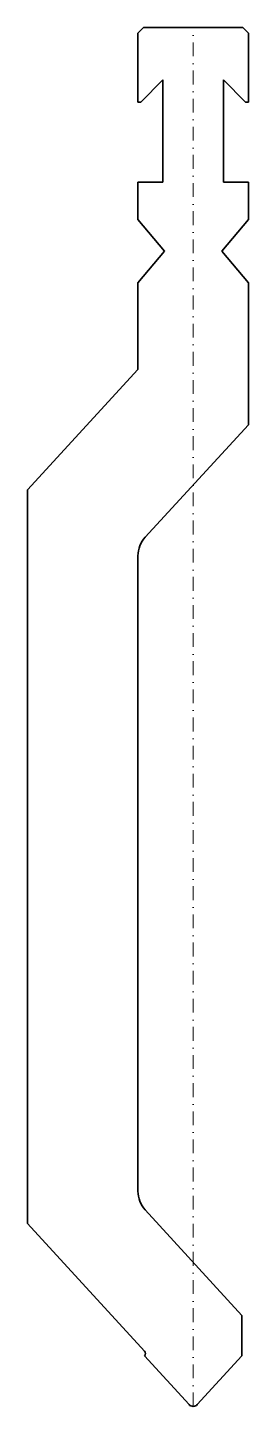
# Model space of a CAD drawing. Header units: millimetres. Extents: x -30 to 10, y 0 to 250.
import ezdxf

# ---------------------------------------------------------------- set-up
doc = ezdxf.new("R2010")
doc.units = ezdxf.units.MM
doc.header["$LTSCALE"] = 5
doc.linetypes.add('AUSGEZOGEN', pattern=[0])
doc.linetypes.add('DASHDOT', pattern=[1, 0.5, -0.25, 0, -0.25])
doc.layers.add('2', color=7, linetype='Continuous')

msp = doc.modelspace()

# ---------------------------------------------------------------- linework, layer by layer
at = {"layer": '2', "color": 7, "linetype": 'AUSGEZOGEN', "lineweight": 35}
for p, q in [((-9, 250), (-10, 249)), ((9, 250), (-9, 250)), ((10, 249), (9, 250)), ((-10, 249), (-10, 236.5)), ((10, 236.5), (10, 249)), ((-9.5, 236.5), (-5.5, 240.5)), ((-5.5, 240.5), (-5.5, 222)), ((5.5, 222), (5.5, 240.5)), ((5.5, 240.5), (9.5, 236.5)), ((-10, 236.5), (-9.5, 236.5)), ((9.5, 236.5), (10, 236.5)), ((-5.5, 222), (-10, 222)), ((-10, 222), (-10, 215.2)), ((10, 222), (5.5, 222)), ((10, 215.2), (10, 222)), ((-10, 215.2), (-5.18, 209.45)), ((5.18, 209.45), (10, 215.2)), ((-5.18, 209.45), (-10, 203.7)), ((10, 203.7), (5.18, 209.45)), ((-10, 203.7), (-10, 188)), ((10, 178), (10, 203.7)), ((-10, 188), (-30, 166.17)), ((-8.69, 157.61), (10, 178)), ((-30, 166.17), (-30, 33.15)), ((-10, 39.02), (-10, 154.23)), ((8.84, 16.51), (-8.69, 35.64)), ((-30, 33.15), (-8.81, 10.02)), ((8.84, 9.17), (8.84, 16.51)), ((-8.84, 9.17), (-0.74, 0.32)), ((0.74, 0.32), (8.84, 9.17))]:
    msp.add_line(p, q, dxfattribs=at)
at = {"layer": '2', "color": 7, "linetype": 'DASHDOT', "lineweight": 18}
msp.add_line((0, 0), (0, 250), dxfattribs=at)
at = {"layer": '2', "color": 7, "linetype": 'AUSGEZOGEN', "lineweight": 35}
for centre, radius, start, end in [((-5, 154.23), 5, 137.5, 180), ((-5, 39.02), 5, 180, 222.5), ((-9.25, 9.61), 0.6, 312.5, 42.5), ((0, 1), 1, 222.5, 317.5)]:
    msp.add_arc(centre, radius, start, end, dxfattribs=at)

doc.saveas('drawing.dxf')
